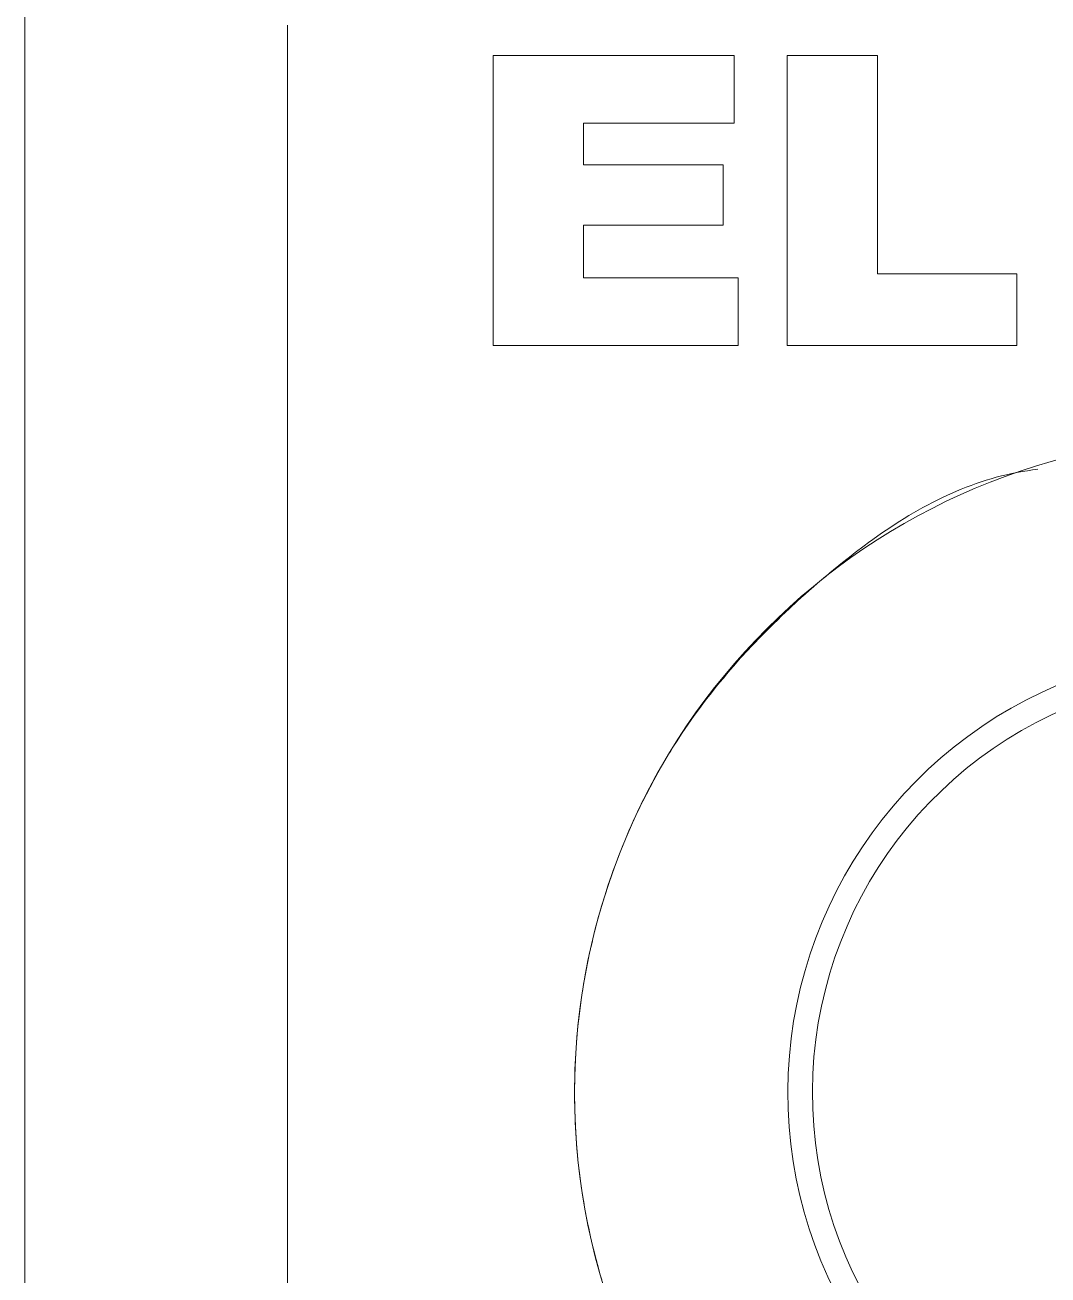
# Model space of a CAD drawing. Header units: millimetres. Extents: x 0 to 1975, y 0 to 1358.
# Drawn here: x 1084.25 to 1096.72, y 665.25 to 680.49 of the extents above; entities that cross this region are included whole.
import ezdxf

# ---------------------------------------------------------------- set-up
doc = ezdxf.new("R2010")
doc.units = ezdxf.units.MM
doc.layers.add('KASTEN', color=1, linetype='Continuous', lineweight=5)

msp = doc.modelspace()

# ---------------------------------------------------------------- linework, layer by layer
at = {"layer": 'KASTEN', "linetype": 'Continuous', "ltscale": 4}
for p, q in [((1084.24755707477, 682.45825302029), (1084.24755707477, 652.48008202939)), ((1087.44755163887, 680.48566710379), (1087.44755163887, 654.45265304469)), ((1089.95669856767, 680.11371921919), (1092.89517775277, 680.11371921919)), ((1089.95669856767, 676.57835912139), (1089.95669856767, 680.11371921919)), ((1092.89517775277, 680.11371921919), (1092.89517775277, 679.28727101709)), ((1093.53796914317, 680.11371921919), (1094.63989511227, 680.11371921919)), ((1093.53796914317, 676.57835912139), (1093.53796914317, 680.11371921919)), ((1094.63989511227, 680.11371921919), (1094.63989511227, 677.45073270229)), ((1092.89517775277, 679.28727101709), (1091.05862453677, 679.28727101709)), ((1091.05862453677, 679.28727101709), (1091.05862453677, 678.78222596079)), ((1091.05862453677, 678.78222596079), (1092.75744631987, 678.78222596079)), ((1092.75744631987, 678.78222596079), (1092.75744631987, 678.04759871389)), ((1092.75744631987, 678.04759871389), (1091.05862453677, 678.04759871389)), ((1091.05862453677, 678.04759871389), (1091.05862453677, 677.40480732349)), ((1094.63989511227, 677.45073270229), (1096.33871689537, 677.45073270229)), ((1096.33871689537, 677.45073270229), (1096.33871689537, 676.57835912139)), ((1091.05862453677, 677.40480732349), (1092.94108823037, 677.40480732349)), ((1092.94108823037, 677.40480732349), (1092.94108823037, 676.57835912139)), ((1092.94108823037, 676.57835912139), (1089.95669856767, 676.57835912139)), ((1096.33871689537, 676.57835912139), (1093.53796914317, 676.57835912139))]:
    msp.add_line(p, q, dxfattribs=at)
msp.add_lwpolyline([(1091.27978488567, 665.18894045089), (1091.26178488567, 665.25094045089), (1091.24378488567, 665.31394045089), (1091.22678488567, 665.37594045089), (1091.20978488567, 665.43894045089), (1091.17778488567, 665.56494045089), (1091.16278488567, 665.62894045089), (1091.14778488567, 665.69194045089), (1091.13378488567, 665.75494045089), (1091.11978488567, 665.81894045089), (1091.10678488567, 665.88294045089), (1091.09378488567, 665.94594045089), (1091.06978488567, 666.07394045089), (1091.05878488567, 666.13794045089), (1091.04878488567, 666.20294045089), (1091.02878488567, 666.33094045089), (1091.01978488567, 666.39494045089), (1091.01178488567, 666.45994045089), (1091.00378488567, 666.52394045089), (1090.99578488567, 666.58894045089), (1090.98878488567, 666.65394045089), (1090.98278488567, 666.71794045089), (1090.97678488567, 666.78294045089), (1090.96678488567, 666.91294045089), (1090.96278488567, 666.97694045089), (1090.95878488567, 667.04194045089), (1090.95578488567, 667.10694045089), (1090.95378488567, 667.17194045089), (1090.95078488567, 667.23694045089), (1090.94778488567, 667.43194045089), (1090.94778488567, 667.49694045089), (1090.95078488567, 667.69194045089), (1090.95278488567, 667.75694045089), (1090.95878488567, 667.88694045089), (1090.96678488567, 668.01694045089), (1090.97178488567, 668.08194045089), (1090.97678488567, 668.14594045089), (1090.98878488567, 668.27594045089), (1090.99578488567, 668.34094045089), (1091.00278488567, 668.40494045089), (1091.01078488567, 668.46994045089), (1091.01978488567, 668.53394045089), (1091.02778488567, 668.59894045089), (1091.03778488567, 668.66294045089), (1091.04778488567, 668.72794045089), (1091.05778488567, 668.79194045089), (1091.06878488567, 668.85594045089), (1091.10478488567, 669.04794045089), (1091.11778488567, 669.11194045089), (1091.13178488567, 669.17594045089), (1091.14578488567, 669.23894045089), (1091.16078488567, 669.30294045089), (1091.17578488567, 669.36594045089), (1091.19078488567, 669.42994045089), (1091.20778488567, 669.49294045089), (1091.22378488567, 669.55594045089), (1091.24078488567, 669.61894045089), (1091.25878488567, 669.68194045089), (1091.27678488567, 669.74394045089), (1091.29578488567, 669.80694045089), (1091.31478488567, 669.86894045089), (1091.35478488567, 669.99294045089), (1091.39678488567, 670.11694045089), (1091.41878488567, 670.17794045089), (1091.44078488567, 670.23994045089), (1091.48678488567, 670.36194045089), (1091.51078488567, 670.42194045089), (1091.53478488567, 670.48294045089), (1091.55878488567, 670.54294045089), (1091.58478488567, 670.60294045089), (1091.60978488567, 670.66294045089), (1091.63578488567, 670.72194045089), (1091.66278488567, 670.78194045089), (1091.68978488567, 670.84094045089), (1091.71778488567, 670.89994045089), (1091.74578488567, 670.95794045089), (1091.77378488567, 671.01694045089), (1091.80278488567, 671.07494045089), (1091.83278488567, 671.13294045089), (1091.89278488567, 671.24694045089), (1091.92378488567, 671.30394045089), (1091.95578488567, 671.36094045089), (1092.01978488567, 671.47294045089), (1092.05278488567, 671.52894045089), (1092.08578488567, 671.58394045089), (1092.11978488567, 671.63994045089), (1092.15378488567, 671.69394045089), (1092.18878488567, 671.74894045089), (1092.25878488567, 671.85694045089), (1092.29478488567, 671.90994045089), (1092.36878488567, 672.01594045089), (1092.40578488567, 672.06794045089), (1092.48178488567, 672.17194045089), (1092.52078488567, 672.22394045089), (1092.55978488567, 672.27494045089), (1092.59978488567, 672.32594045089), (1092.63978488567, 672.37594045089), (1092.67978488567, 672.42694045089), (1092.72078488567, 672.47694045089), (1092.76178488567, 672.52594045089), (1092.80278488567, 672.57594045089), (1092.84478488567, 672.62494045089), (1092.88778488567, 672.67294045089), (1092.92978488567, 672.72194045089), (1092.97278488567, 672.76994045089), (1093.06078488567, 672.86594045089), (1093.10478488567, 672.91294045089), (1093.23978488567, 673.05394045089), (1093.37778488567, 673.19194045089), (1093.42478488567, 673.23694045089), (1093.47178488567, 673.28294045089), (1093.51878488567, 673.32794045089), (1093.56678488567, 673.37294045089), (1093.66278488567, 673.46094045089), (1093.71178488567, 673.50594045089), (1093.76078488567, 673.54894045089), (1093.80978488567, 673.59294045089), (1093.85878488567, 673.63594045089), (1093.90878488567, 673.67994045089), (1093.95878488567, 673.72294045089), (1094.00978488567, 673.76494045089), (1094.06078488567, 673.80794045089), (1094.21378488567, 673.93394045089), (1094.26578488567, 673.97494045089), (1094.31878488567, 674.01594045089), (1094.37078488567, 674.05694045089), (1094.47678488567, 674.13694045089), (1094.52978488567, 674.17594045089), (1094.58378488567, 674.21494045089), (1094.69178488567, 674.29094045089), (1094.80178488567, 674.36494045089), (1094.85678488567, 674.40094045089), (1094.91178488567, 674.43594045089), (1094.96778488567, 674.47094045089), (1095.02378488567, 674.50494045089), (1095.13778488567, 674.57094045089), (1095.19478488567, 674.60294045089), (1095.25178488567, 674.63394045089), (1095.30978488567, 674.66394045089), (1095.42578488567, 674.72194045089), (1095.48478488567, 674.74994045089), (1095.60278488567, 674.80194045089), (1095.66278488567, 674.82694045089), (1095.72278488567, 674.85094045089), (1095.78278488567, 674.87394045089), (1095.84378488567, 674.89594045089), (1095.90378488567, 674.91694045089), (1095.96578488567, 674.93694045089), (1096.02678488567, 674.95494045089), (1096.08878488567, 674.97294045089), (1096.15178488567, 674.98894045089), (1096.21378488567, 675.00394045089), (1096.27678488567, 675.01794045089), (1096.33978488567, 675.03094045089), (1096.40378488567, 675.04294045089), (1096.46778488567, 675.05294045089), (1096.53178488567, 675.06394045089), (1096.59578488567, 675.07294045089)], dxfattribs=at)
msp.add_circle((1098.94755027397, 667.46916290629), 8, dxfattribs=at)
for radius, start, end in [(5.40000000000005, 108.3496346987997, 251.2543960971003), (5.09999999999999, 105.9328038153002, 253.6463939883999)]:
    msp.add_arc((1098.94755027397, 667.46916290629), radius, start, end, dxfattribs=at)

doc.saveas('drawing.dxf')
